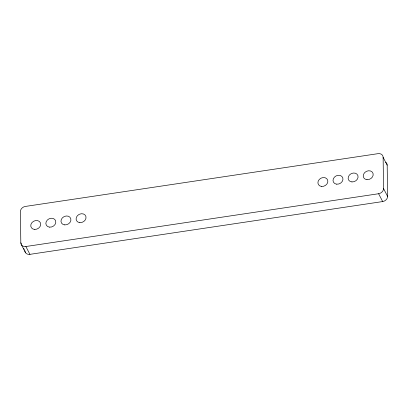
<?xml version="1.0" encoding="UTF-8"?>
<svg xmlns="http://www.w3.org/2000/svg" width="408" height="408" viewBox="0 0 408 408"><rect width="100%" height="100%" fill="white"/><g stroke="black" fill="none" stroke-linecap="round" stroke-linejoin="round"><path stroke-width="0.61" d="M20.818 242.852A5.166 4.269 -27.4 0 0 25.867 246.519L378.614 193.734A5.166 4.269 -27.4 0 0 383.54 188.578L383.122 157.315A5.166 4.269 -27.4 0 0 378.073 153.653L25.327 206.438A5.166 4.269 -27.4 0 0 20.4 211.589L20.818 242.852L21.4 243.974M24.878 250.685A5.166 4.269 -27.4 0 0 29.927 254.347L382.673 201.562A5.166 4.269 -27.4 0 0 387.6 196.411L387.182 165.148L383.122 157.315M383.54 188.578L387.6 196.411M378.614 193.734L382.673 201.562M25.867 246.519L29.927 254.347M23.72 248.446L24.302 249.563M21.517 244.958L25.576 252.787M385.677 162.246A5.166 4.269 -27.4 0 1 387.182 165.148M366.986 179.663A5.166 4.269 -27.4 0 0 373.019 173.349A5.166 4.269 -27.4 0 0 364.65 172.62A5.166 4.269 -27.4 0 0 366.986 179.663M351.941 181.927A5.166 4.269 -27.4 0 0 357.887 175.552A5.166 4.269 -27.4 0 0 349.488 174.935A5.166 4.269 -27.4 0 0 351.941 181.927M336.758 184.186A5.166 4.269 -27.4 0 0 342.791 177.873A5.166 4.269 -27.4 0 0 334.422 177.143A5.166 4.269 -27.4 0 0 336.758 184.186M321.642 186.446A5.166 4.269 -27.4 0 0 327.68 180.132A5.166 4.269 -27.4 0 0 319.311 179.403A5.166 4.269 -27.4 0 0 321.642 186.446M64.719 224.89A5.166 4.269 -27.4 0 0 70.752 218.576A5.166 4.269 -27.4 0 0 62.383 217.846A5.166 4.269 -27.4 0 0 64.719 224.89M49.49 227.139A5.166 4.269 -27.4 0 0 55.672 220.932A5.166 4.269 -27.4 0 0 47.348 220.024A5.166 4.269 -27.4 0 0 49.49 227.139M34.797 229.429A5.166 4.269 -27.4 0 0 40.433 222.845A5.166 4.269 -27.4 0 0 31.941 222.61A5.166 4.269 -27.4 0 0 34.797 229.429M79.83 222.63A5.166 4.269 -27.4 0 0 85.864 216.316A5.166 4.269 -27.4 0 0 77.495 215.587A5.166 4.269 -27.4 0 0 79.83 222.63"/></g></svg>
